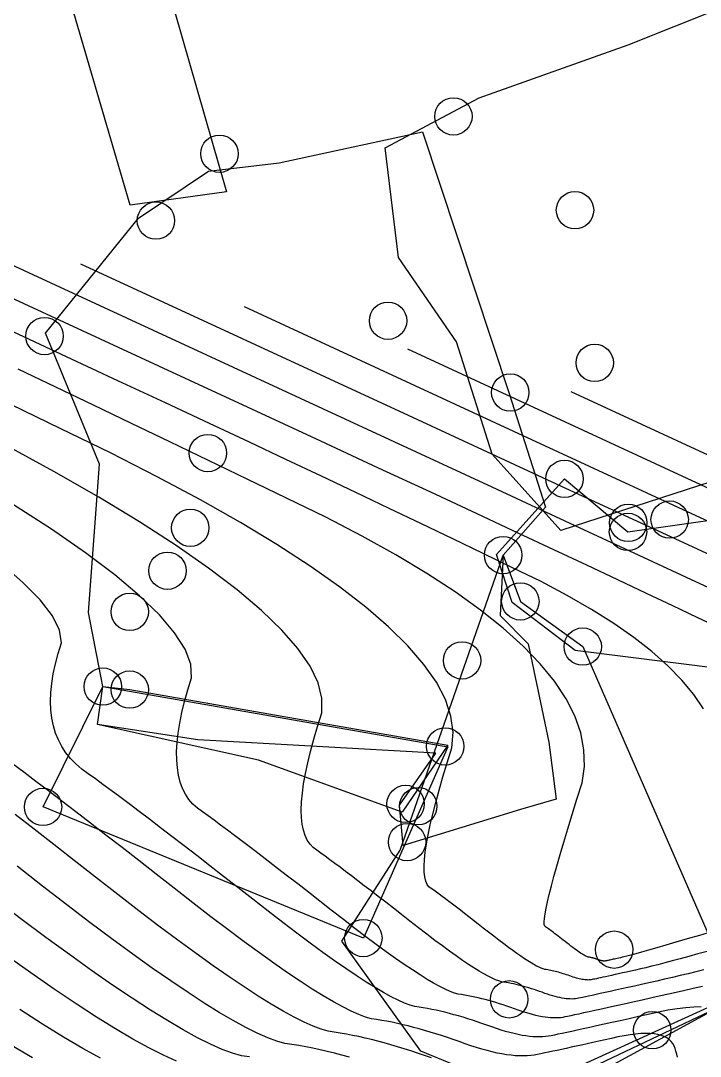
# Model space of a CAD drawing. Extents: x 83 to 1412852, y -76 to 4931706.
# Drawn here: x 1412670.85 to 1412689.03, y 4931555.2 to 4931582.91 of the extents above; entities that cross this region are included whole.
import ezdxf

# ---------------------------------------------------------------- set-up
doc = ezdxf.new("R2010")
doc.units = 0
doc.header["$MEASUREMENT"] = 0
doc.header["$PDMODE"] = 33
doc.header["$PDSIZE"] = 1
doc.layers.get('0').update_dxf_attribs({"color": 1, "linetype": 'CONTINUOUS'})
for name, color, linetype in [('Buildings-21-08-2020', 1, 'CONTINUOUS'), ('BUILDINGS21082020 entities', 1, 'CONTINUOUS'), ('Ground topo-Rev01', 1, 'CONTINUOUS'), ('New scratch layer', 1, 'CONTINUOUS')]:
    doc.layers.add(name, color=color, linetype=linetype)

msp = doc.modelspace()

# ---------------------------------------------------------------- linework, layer by layer
for points in [[(1412625.83, 4931580.38), (1412628.75, 4931581.8), (1412632.64, 4931582.21), (1412634.8, 4931580.2), (1412637.58, 4931576.34), (1412641.3, 4931568.83), (1412646.46, 4931561.43), (1412653.58, 4931556.32), (1412661.21, 4931552.91), (1412664.41, 4931553.01), (1412671.43, 4931552.25), (1412680.76, 4931551.75), (1412690.96, 4931557.29), (1412699.75, 4931563.42), (1412708.32, 4931567.05)], [(1412689.538, 4931566.659), (1412688.951, 4931566.94), (1412688.303, 4931567.249), (1412687.596, 4931567.584), (1412686.828, 4931567.947), (1412686.001, 4931568.337), (1412685.113, 4931568.753), (1412684.166, 4931569.197), (1412683.069, 4931569.709), (1412681.823, 4931570.29), (1412680.428, 4931570.939), (1412678.883, 4931571.656), (1412676.922, 4931572.565), (1412674.544, 4931573.667), (1412670.946, 4931575.332), (1412663.719, 4931578.675)], [(1412690.234, 4931567.287), (1412688.916, 4931567.898), (1412687.4, 4931568.601), (1412685.687, 4931569.394), (1412683.463, 4931570.424), (1412680.728, 4931571.69), (1412676.543, 4931573.626), (1412668.091, 4931577.536)], [(1412690.634, 4931567.988), (1412688.362, 4931569.04), (1412685.55, 4931570.342), (1412681.224, 4931572.344), (1412672.464, 4931576.396)], [(1412690.799, 4931568.794), (1412688.328, 4931569.939), (1412684.528, 4931571.698), (1412676.837, 4931575.256)], [(1412689.121, 4931564.496), (1412688.859, 4931564.881), (1412688.542, 4931565.265), (1412688.169, 4931565.646), (1412687.741, 4931566.026), (1412687.258, 4931566.405), (1412686.72, 4931566.781), (1412686.126, 4931567.156), (1412685.477, 4931567.529), (1412684.773, 4931567.9), (1412684.013, 4931568.269), (1412683.227, 4931568.65), (1412682.414, 4931569.042), (1412681.574, 4931569.445), (1412680.708, 4931569.859), (1412679.815, 4931570.284), (1412678.896, 4931570.721), (1412677.95, 4931571.168), (1412676.977, 4931571.627), (1412675.904, 4931572.132), (1412674.73, 4931572.682), (1412673.455, 4931573.277), (1412672.08, 4931573.918), (1412670.381, 4931574.707)], [(1412691.105, 4931569.537), (1412687.833, 4931571.053), (1412681.209, 4931574.116)], [(1412689.364, 4931558.537), (1412689.01, 4931558.433), (1412688.683, 4931558.337), (1412688.383, 4931558.249), (1412688.112, 4931558.17), (1412687.869, 4931558.1), (1412687.653, 4931558.038), (1412687.465, 4931557.985), (1412687.306, 4931557.94), (1412687.174, 4931557.903), (1412687.069, 4931557.875), (1412686.993, 4931557.856), (1412686.944, 4931557.845), (1412686.898, 4931557.835), (1412686.855, 4931557.825), (1412686.814, 4931557.816), (1412686.775, 4931557.807), (1412686.739, 4931557.799), (1412686.705, 4931557.792), (1412686.673, 4931557.785), (1412686.644, 4931557.779), (1412686.618, 4931557.773), (1412686.594, 4931557.767), (1412686.572, 4931557.763), (1412686.553, 4931557.759), (1412686.536, 4931557.755), (1412686.522, 4931557.752), (1412686.51, 4931557.75), (1412686.501, 4931557.748), (1412686.491, 4931557.746), (1412686.481, 4931557.746), (1412686.47, 4931557.745), (1412686.458, 4931557.745), (1412686.447, 4931557.746), (1412686.434, 4931557.747), (1412686.422, 4931557.749), (1412686.408, 4931557.751), (1412686.395, 4931557.754), (1412686.381, 4931557.757), (1412686.366, 4931557.761), (1412686.351, 4931557.765), (1412686.335, 4931557.769), (1412686.319, 4931557.775), (1412686.303, 4931557.78), (1412686.286, 4931557.787), (1412686.269, 4931557.793), (1412686.252, 4931557.798), (1412686.236, 4931557.804), (1412686.219, 4931557.809), (1412686.203, 4931557.814), (1412686.187, 4931557.819), (1412686.171, 4931557.823), (1412686.155, 4931557.827), (1412686.14, 4931557.831), (1412686.124, 4931557.835), (1412686.109, 4931557.838), (1412686.094, 4931557.842), (1412686.079, 4931557.845), (1412686.064, 4931557.847), (1412686.049, 4931557.85), (1412686.035, 4931557.852), (1412686.018, 4931557.857), (1412685.998, 4931557.864), (1412685.976, 4931557.873), (1412685.952, 4931557.886), (1412685.925, 4931557.9), (1412685.896, 4931557.917), (1412685.864, 4931557.937), (1412685.83, 4931557.959), (1412685.794, 4931557.984), (1412685.755, 4931558.011), (1412685.713, 4931558.041), (1412685.669, 4931558.073), (1412685.623, 4931558.107), (1412685.574, 4931558.145), (1412685.523, 4931558.184), (1412685.469, 4931558.226), (1412685.417, 4931558.267), (1412685.367, 4931558.306), (1412685.319, 4931558.343), (1412685.273, 4931558.379), (1412685.229, 4931558.413), (1412685.187, 4931558.445), (1412685.147, 4931558.476), (1412685.109, 4931558.505), (1412685.072, 4931558.533), (1412685.038, 4931558.559), (1412685.005, 4931558.583), (1412684.975, 4931558.606), (1412684.946, 4931558.627), (1412684.92, 4931558.646), (1412684.895, 4931558.664), (1412684.872, 4931558.68), (1412684.859, 4931558.723), (1412684.857, 4931558.792), (1412684.864, 4931558.887), (1412684.881, 4931559.008), (1412684.908, 4931559.156), (1412684.946, 4931559.33), (1412684.993, 4931559.53), (1412685.05, 4931559.756), (1412685.118, 4931560.009), (1412685.195, 4931560.288), (1412685.282, 4931560.593), (1412685.38, 4931560.925), (1412685.487, 4931561.282), (1412685.605, 4931561.666), (1412685.732, 4931562.077), (1412685.87, 4931562.513), (1412685.933, 4931562.954), (1412685.922, 4931563.4), (1412685.836, 4931563.851), (1412685.676, 4931564.306), (1412685.442, 4931564.766), (1412685.133, 4931565.231), (1412684.751, 4931565.7), (1412684.293, 4931566.174), (1412683.762, 4931566.653), (1412683.156, 4931567.136), (1412682.476, 4931567.624), (1412681.721, 4931568.117), (1412680.893, 4931568.614), (1412679.989, 4931569.116), (1412679.012, 4931569.623), (1412677.96, 4931570.134), (1412676.915, 4931570.641), (1412675.877, 4931571.143), (1412674.845, 4931571.641), (1412673.821, 4931572.133), (1412672.803, 4931572.622), (1412671.791, 4931573.105), (1412670.787, 4931573.584)], [(1412702.973, 4931564.713), (1412702.661, 4931564.891), (1412702.283, 4931565.097), (1412701.84, 4931565.33), (1412701.332, 4931565.59), (1412700.758, 4931565.878), (1412700.05, 4931566.225), (1412699.208, 4931566.631), (1412698.232, 4931567.097), (1412697.122, 4931567.621), (1412695.673, 4931568.3), (1412693.883, 4931569.134), (1412691.137, 4931570.407), (1412685.582, 4931572.977)], [(1412689.218, 4931558.005), (1412688.964, 4931557.934), (1412688.724, 4931557.867), (1412688.498, 4931557.805), (1412688.286, 4931557.748), (1412688.087, 4931557.696), (1412687.902, 4931557.648), (1412687.731, 4931557.605), (1412687.574, 4931557.566), (1412687.431, 4931557.533), (1412687.302, 4931557.504), (1412687.179, 4931557.476), (1412687.063, 4931557.45), (1412686.953, 4931557.426), (1412686.85, 4931557.403), (1412686.753, 4931557.382), (1412686.663, 4931557.362), (1412686.579, 4931557.343), (1412686.502, 4931557.326), (1412686.431, 4931557.311), (1412686.367, 4931557.297), (1412686.309, 4931557.284), (1412686.258, 4931557.273), (1412686.214, 4931557.264), (1412686.176, 4931557.256), (1412686.144, 4931557.249), (1412686.119, 4931557.244), (1412686.093, 4931557.24), (1412686.065, 4931557.238), (1412686.036, 4931557.237), (1412686.006, 4931557.238), (1412685.974, 4931557.239), (1412685.942, 4931557.242), (1412685.908, 4931557.247), (1412685.873, 4931557.253), (1412685.836, 4931557.26), (1412685.798, 4931557.268), (1412685.759, 4931557.278), (1412685.719, 4931557.289), (1412685.677, 4931557.302), (1412685.635, 4931557.316), (1412685.59, 4931557.331), (1412685.545, 4931557.347), (1412685.5, 4931557.363), (1412685.456, 4931557.379), (1412685.411, 4931557.393), (1412685.368, 4931557.407), (1412685.324, 4931557.42), (1412685.282, 4931557.433), (1412685.239, 4931557.445), (1412685.197, 4931557.456), (1412685.155, 4931557.467), (1412685.114, 4931557.476), (1412685.073, 4931557.486), (1412685.033, 4931557.494), (1412684.993, 4931557.502), (1412684.953, 4931557.509), (1412684.914, 4931557.516), (1412684.876, 4931557.522), (1412684.83, 4931557.534), (1412684.779, 4931557.553), (1412684.72, 4931557.579), (1412684.655, 4931557.612), (1412684.584, 4931557.651), (1412684.506, 4931557.697), (1412684.421, 4931557.749), (1412684.33, 4931557.808), (1412684.233, 4931557.874), (1412684.129, 4931557.946), (1412684.018, 4931558.025), (1412683.901, 4931558.111), (1412683.777, 4931558.203), (1412683.647, 4931558.302), (1412683.51, 4931558.408), (1412683.367, 4931558.52), (1412683.229, 4931558.628), (1412683.096, 4931558.732), (1412682.968, 4931558.831), (1412682.845, 4931558.926), (1412682.728, 4931559.017), (1412682.615, 4931559.103), (1412682.508, 4931559.185), (1412682.406, 4931559.263), (1412682.309, 4931559.337), (1412682.217, 4931559.406), (1412682.131, 4931559.471), (1412682.05, 4931559.532), (1412681.973, 4931559.588), (1412681.902, 4931559.64), (1412681.836, 4931559.688), (1412681.776, 4931559.731), (1412681.726, 4931559.797), (1412681.689, 4931559.885), (1412681.663, 4931559.995), (1412681.649, 4931560.127), (1412681.647, 4931560.282), (1412681.656, 4931560.459), (1412681.677, 4931560.658), (1412681.709, 4931560.879), (1412681.753, 4931561.123), (1412681.809, 4931561.389), (1412681.876, 4931561.677), (1412681.956, 4931561.987), (1412682.046, 4931562.32), (1412682.149, 4931562.674), (1412682.263, 4931563.051), (1412682.388, 4931563.45), (1412682.422, 4931563.866), (1412682.364, 4931564.297), (1412682.214, 4931564.743), (1412681.973, 4931565.206), (1412681.639, 4931565.685), (1412681.214, 4931566.18), (1412680.696, 4931566.69), (1412680.087, 4931567.216), (1412679.386, 4931567.759), (1412678.594, 4931568.317), (1412677.709, 4931568.891), (1412676.732, 4931569.481), (1412675.664, 4931570.087), (1412674.504, 4931570.708), (1412673.251, 4931571.346), (1412671.907, 4931572), (1412670.604, 4931572.633)], [(1412689.127, 4931557.511), (1412688.918, 4931557.458), (1412688.709, 4931557.407), (1412688.499, 4931557.356), (1412688.289, 4931557.306), (1412688.08, 4931557.257), (1412687.87, 4931557.209), (1412687.659, 4931557.162), (1412687.46, 4931557.118), (1412687.271, 4931557.076), (1412687.093, 4931557.036), (1412686.925, 4931556.999), (1412686.768, 4931556.964), (1412686.621, 4931556.931), (1412686.485, 4931556.901), (1412686.359, 4931556.874), (1412686.245, 4931556.849), (1412686.14, 4931556.826), (1412686.047, 4931556.805), (1412685.964, 4931556.788), (1412685.891, 4931556.772), (1412685.829, 4931556.759), (1412685.778, 4931556.749), (1412685.737, 4931556.74), (1412685.694, 4931556.734), (1412685.649, 4931556.731), (1412685.602, 4931556.729), (1412685.553, 4931556.73), (1412685.502, 4931556.733), (1412685.449, 4931556.738), (1412685.394, 4931556.745), (1412685.337, 4931556.754), (1412685.277, 4931556.766), (1412685.216, 4931556.78), (1412685.152, 4931556.796), (1412685.087, 4931556.814), (1412685.019, 4931556.834), (1412684.95, 4931556.857), (1412684.878, 4931556.881), (1412684.804, 4931556.908), (1412684.731, 4931556.934), (1412684.659, 4931556.959), (1412684.587, 4931556.983), (1412684.516, 4931557.005), (1412684.446, 4931557.027), (1412684.376, 4931557.047), (1412684.307, 4931557.066), (1412684.239, 4931557.085), (1412684.171, 4931557.102), (1412684.104, 4931557.118), (1412684.038, 4931557.133), (1412683.972, 4931557.147), (1412683.907, 4931557.16), (1412683.843, 4931557.171), (1412683.78, 4931557.182), (1412683.717, 4931557.191), (1412683.643, 4931557.212), (1412683.559, 4931557.243), (1412683.464, 4931557.285), (1412683.359, 4931557.338), (1412683.243, 4931557.401), (1412683.116, 4931557.476), (1412682.979, 4931557.561), (1412682.831, 4931557.657), (1412682.672, 4931557.764), (1412682.503, 4931557.881), (1412682.323, 4931558.01), (1412682.133, 4931558.149), (1412681.932, 4931558.299), (1412681.72, 4931558.46), (1412681.498, 4931558.631), (1412681.265, 4931558.814), (1412681.04, 4931558.989), (1412680.824, 4931559.158), (1412680.617, 4931559.319), (1412680.417, 4931559.474), (1412680.226, 4931559.621), (1412680.044, 4931559.762), (1412679.869, 4931559.895), (1412679.704, 4931560.022), (1412679.546, 4931560.141), (1412679.397, 4931560.254), (1412679.256, 4931560.359), (1412679.124, 4931560.458), (1412679, 4931560.549), (1412678.885, 4931560.634), (1412678.778, 4931560.712), (1412678.679, 4931560.782), (1412678.594, 4931560.871), (1412678.521, 4931560.978), (1412678.463, 4931561.103), (1412678.417, 4931561.247), (1412678.385, 4931561.408), (1412678.366, 4931561.588), (1412678.36, 4931561.786), (1412678.368, 4931562.002), (1412678.389, 4931562.237), (1412678.423, 4931562.489), (1412678.47, 4931562.76), (1412678.531, 4931563.049), (1412678.605, 4931563.357), (1412678.693, 4931563.682), (1412678.793, 4931564.026), (1412678.907, 4931564.388), (1412678.912, 4931564.777), (1412678.807, 4931565.193), (1412678.593, 4931565.636), (1412678.269, 4931566.106), (1412677.836, 4931566.604), (1412677.294, 4931567.128), (1412676.642, 4931567.68), (1412675.881, 4931568.259), (1412675.011, 4931568.865), (1412674.031, 4931569.498), (1412672.942, 4931570.158), (1412671.743, 4931570.845), (1412670.435, 4931571.559)], [(1412689.096, 4931557.064), (1412688.847, 4931557.008), (1412688.585, 4931556.948), (1412688.308, 4931556.886), (1412688.017, 4931556.821), (1412687.741, 4931556.759), (1412687.479, 4931556.701), (1412687.232, 4931556.646), (1412687, 4931556.594), (1412686.782, 4931556.546), (1412686.579, 4931556.501), (1412686.391, 4931556.459), (1412686.217, 4931556.421), (1412686.058, 4931556.386), (1412685.914, 4931556.355), (1412685.784, 4931556.327), (1412685.669, 4931556.302), (1412685.568, 4931556.281), (1412685.483, 4931556.263), (1412685.411, 4931556.248), (1412685.355, 4931556.237), (1412685.296, 4931556.229), (1412685.233, 4931556.223), (1412685.168, 4931556.221), (1412685.101, 4931556.222), (1412685.03, 4931556.226), (1412684.956, 4931556.233), (1412684.88, 4931556.243), (1412684.801, 4931556.256), (1412684.719, 4931556.272), (1412684.634, 4931556.291), (1412684.546, 4931556.313), (1412684.455, 4931556.338), (1412684.362, 4931556.366), (1412684.265, 4931556.398), (1412684.166, 4931556.432), (1412684.064, 4931556.469), (1412683.963, 4931556.505), (1412683.862, 4931556.539), (1412683.763, 4931556.572), (1412683.665, 4931556.603), (1412683.567, 4931556.633), (1412683.471, 4931556.661), (1412683.375, 4931556.688), (1412683.281, 4931556.713), (1412683.187, 4931556.737), (1412683.094, 4931556.759), (1412683.003, 4931556.78), (1412682.912, 4931556.799), (1412682.822, 4931556.817), (1412682.733, 4931556.833), (1412682.645, 4931556.848), (1412682.558, 4931556.861), (1412682.456, 4931556.889), (1412682.339, 4931556.933), (1412682.208, 4931556.991), (1412682.062, 4931557.064), (1412681.901, 4931557.152), (1412681.726, 4931557.255), (1412681.536, 4931557.373), (1412681.331, 4931557.506), (1412681.111, 4931557.653), (1412680.877, 4931557.816), (1412680.628, 4931557.994), (1412680.365, 4931558.187), (1412680.086, 4931558.395), (1412679.793, 4931558.617), (1412679.485, 4931558.855), (1412679.163, 4931559.107), (1412678.852, 4931559.35), (1412678.553, 4931559.584), (1412678.265, 4931559.807), (1412677.989, 4931560.021), (1412677.725, 4931560.225), (1412677.472, 4931560.42), (1412677.231, 4931560.605), (1412677.001, 4931560.78), (1412676.783, 4931560.945), (1412676.577, 4931561.101), (1412676.382, 4931561.247), (1412676.199, 4931561.384), (1412676.027, 4931561.511), (1412675.867, 4931561.628), (1412675.719, 4931561.735), (1412675.582, 4931561.833), (1412675.461, 4931561.945), (1412675.354, 4931562.071), (1412675.262, 4931562.211), (1412675.185, 4931562.366), (1412675.123, 4931562.534), (1412675.076, 4931562.717), (1412675.044, 4931562.914), (1412675.027, 4931563.125), (1412675.024, 4931563.351), (1412675.037, 4931563.59), (1412675.064, 4931563.844), (1412675.107, 4931564.112), (1412675.164, 4931564.394), (1412675.237, 4931564.69), (1412675.324, 4931565.001), (1412675.426, 4931565.325), (1412675.401, 4931565.688), (1412675.25, 4931566.089), (1412674.971, 4931566.529), (1412674.566, 4931567.007), (1412674.034, 4931567.523), (1412673.374, 4931568.077), (1412672.588, 4931568.67), (1412671.675, 4931569.301), (1412670.635, 4931569.971)], [(1412689.059, 4931556.521), (1412688.859, 4931556.513), (1412688.644, 4931556.495), (1412688.415, 4931556.466), (1412688.17, 4931556.427), (1412687.912, 4931556.376), (1412687.638, 4931556.315), (1412687.377, 4931556.257), (1412687.129, 4931556.201), (1412686.893, 4931556.149), (1412686.67, 4931556.099), (1412686.459, 4931556.053), (1412686.261, 4931556.009), (1412686.076, 4931555.968), (1412685.903, 4931555.93), (1412685.742, 4931555.895), (1412685.595, 4931555.863), (1412685.46, 4931555.834), (1412685.337, 4931555.808), (1412685.227, 4931555.785), (1412685.13, 4931555.765), (1412685.045, 4931555.747), (1412684.973, 4931555.733), (1412684.897, 4931555.723), (1412684.818, 4931555.716), (1412684.735, 4931555.713), (1412684.648, 4931555.714), (1412684.558, 4931555.719), (1412684.464, 4931555.728), (1412684.366, 4931555.741), (1412684.265, 4931555.757), (1412684.16, 4931555.778), (1412684.051, 4931555.802), (1412683.939, 4931555.831), (1412683.823, 4931555.863), (1412683.704, 4931555.899), (1412683.58, 4931555.939), (1412683.454, 4931555.982), (1412683.323, 4931556.03), (1412683.194, 4931556.076), (1412683.066, 4931556.12), (1412682.939, 4931556.162), (1412682.813, 4931556.202), (1412682.689, 4931556.24), (1412682.566, 4931556.276), (1412682.444, 4931556.31), (1412682.323, 4931556.342), (1412682.203, 4931556.373), (1412682.085, 4931556.401), (1412681.967, 4931556.427), (1412681.851, 4931556.452), (1412681.736, 4931556.475), (1412681.622, 4931556.495), (1412681.51, 4931556.514), (1412681.399, 4931556.531), (1412681.268, 4931556.567), (1412681.119, 4931556.622), (1412680.952, 4931556.696), (1412680.765, 4931556.79), (1412680.56, 4931556.902), (1412680.336, 4931557.034), (1412680.093, 4931557.184), (1412679.831, 4931557.354), (1412679.551, 4931557.543), (1412679.251, 4931557.751), (1412678.933, 4931557.978), (1412678.596, 4931558.225), (1412678.241, 4931558.49), (1412677.866, 4931558.775), (1412677.473, 4931559.078), (1412677.061, 4931559.401), (1412676.664, 4931559.712), (1412676.281, 4931560.01), (1412675.914, 4931560.295), (1412675.561, 4931560.569), (1412675.223, 4931560.83), (1412674.9, 4931561.078), (1412674.592, 4931561.314), (1412674.299, 4931561.538), (1412674.02, 4931561.75), (1412673.756, 4931561.949), (1412673.508, 4931562.136), (1412673.274, 4931562.31), (1412673.054, 4931562.472), (1412672.85, 4931562.622), (1412672.661, 4931562.759), (1412672.486, 4931562.884), (1412672.328, 4931563.019), (1412672.186, 4931563.164), (1412672.061, 4931563.319), (1412671.953, 4931563.485), (1412671.861, 4931563.661), (1412671.786, 4931563.846), (1412671.727, 4931564.042), (1412671.685, 4931564.248), (1412671.66, 4931564.465), (1412671.651, 4931564.691), (1412671.658, 4931564.928), (1412671.683, 4931565.174), (1412671.723, 4931565.431), (1412671.781, 4931565.698), (1412671.855, 4931565.975), (1412671.945, 4931566.262), (1412671.895, 4931566.598), (1412671.703, 4931566.98), (1412671.371, 4931567.411), (1412670.898, 4931567.889), (1412670.285, 4931568.416)], [(1412688.423, 4931555.176), (1412688.403, 4931555.254), (1412688.382, 4931555.33), (1412688.359, 4931555.403), (1412688.334, 4931555.475), (1412688.3, 4931555.539), (1412688.257, 4931555.596), (1412688.204, 4931555.647), (1412688.142, 4931555.69), (1412688.07, 4931555.727), (1412687.989, 4931555.757), (1412687.899, 4931555.779), (1412687.798, 4931555.795), (1412687.689, 4931555.804), (1412687.57, 4931555.806), (1412687.441, 4931555.802), (1412687.303, 4931555.79), (1412687.156, 4931555.771), (1412686.999, 4931555.746), (1412686.832, 4931555.713), (1412686.657, 4931555.674), (1412686.486, 4931555.636), (1412686.321, 4931555.599), (1412686.162, 4931555.564), (1412686.008, 4931555.53), (1412685.86, 4931555.497), (1412685.717, 4931555.466), (1412685.58, 4931555.436), (1412685.448, 4931555.408), (1412685.321, 4931555.381), (1412685.201, 4931555.355), (1412685.085, 4931555.331), (1412684.975, 4931555.308), (1412684.871, 4931555.286), (1412684.772, 4931555.266), (1412684.679, 4931555.247), (1412684.591, 4931555.229), (1412684.499, 4931555.217), (1412684.402, 4931555.208), (1412684.301, 4931555.205), (1412684.195, 4931555.206), (1412684.085, 4931555.212), (1412683.971, 4931555.223), (1412683.852, 4931555.239), (1412683.729, 4931555.259), (1412683.601, 4931555.284), (1412683.469, 4931555.314), (1412683.332, 4931555.348), (1412683.191, 4931555.387), (1412683.046, 4931555.431), (1412682.896, 4931555.48), (1412682.741, 4931555.533), (1412682.583, 4931555.591), (1412682.425, 4931555.647), (1412682.269, 4931555.7), (1412682.115, 4931555.751), (1412681.962, 4931555.8), (1412681.81, 4931555.846), (1412681.66, 4931555.89), (1412681.512, 4931555.932), (1412681.365, 4931555.971), (1412681.219, 4931556.008), (1412681.075, 4931556.042), (1412680.932, 4931556.075), (1412680.79, 4931556.105), (1412680.651, 4931556.132), (1412680.512, 4931556.157), (1412680.375, 4931556.18), (1412680.24, 4931556.201), (1412680.081, 4931556.245), (1412679.9, 4931556.312), (1412679.696, 4931556.402), (1412679.469, 4931556.516), (1412679.219, 4931556.653), (1412678.946, 4931556.813), (1412678.65, 4931556.996), (1412678.331, 4931557.203), (1412677.99, 4931557.433), (1412677.626, 4931557.686), (1412677.238, 4931557.963), (1412676.828, 4931558.263), (1412676.395, 4931558.586), (1412675.939, 4931558.932), (1412675.461, 4931559.302), (1412674.959, 4931559.695), (1412674.475, 4931560.073), (1412674.01, 4931560.436), (1412673.563, 4931560.783), (1412673.133, 4931561.116), (1412672.722, 4931561.434), (1412672.329, 4931561.736), (1412671.953, 4931562.024), (1412671.596, 4931562.296), (1412671.257, 4931562.554), (1412670.936, 4931562.796), (1412670.633, 4931563.024)], [(1412681.842, 4931555.152), (1412681.657, 4931555.218), (1412681.473, 4931555.28), (1412681.291, 4931555.341), (1412681.111, 4931555.398), (1412680.932, 4931555.453), (1412680.755, 4931555.504), (1412680.58, 4931555.553), (1412680.406, 4931555.6), (1412680.235, 4931555.643), (1412680.065, 4931555.684), (1412679.896, 4931555.722), (1412679.73, 4931555.757), (1412679.565, 4931555.79), (1412679.402, 4931555.819), (1412679.24, 4931555.846), (1412679.081, 4931555.871), (1412678.894, 4931555.922), (1412678.68, 4931556.001), (1412678.44, 4931556.108), (1412678.172, 4931556.242), (1412677.877, 4931556.403), (1412677.556, 4931556.592), (1412677.207, 4931556.808), (1412676.832, 4931557.052), (1412676.429, 4931557.323), (1412676, 4931557.621), (1412675.544, 4931557.947), (1412675.06, 4931558.301), (1412674.55, 4931558.682), (1412674.013, 4931559.09), (1412673.448, 4931559.526), (1412672.857, 4931559.989), (1412672.287, 4931560.434), (1412671.739, 4931560.862), (1412671.211, 4931561.272), (1412670.705, 4931561.664)], [(1412679.648, 4931555.175), (1412679.448, 4931555.228), (1412679.251, 4931555.279), (1412679.055, 4931555.326), (1412678.861, 4931555.369), (1412678.669, 4931555.41), (1412678.479, 4931555.447), (1412678.291, 4931555.482), (1412678.105, 4931555.513), (1412677.922, 4931555.54), (1412677.707, 4931555.6), (1412677.46, 4931555.691), (1412677.183, 4931555.814), (1412676.875, 4931555.968), (1412676.536, 4931556.154), (1412676.166, 4931556.371), (1412675.764, 4931556.62), (1412675.332, 4931556.901), (1412674.869, 4931557.213), (1412674.374, 4931557.556), (1412673.849, 4931557.932), (1412673.292, 4931558.339), (1412672.704, 4931558.777), (1412672.086, 4931559.247), (1412671.436, 4931559.749), (1412670.755, 4931560.282)], [(1412676.971, 4931555.179), (1412676.763, 4931555.21), (1412676.519, 4931555.278), (1412676.241, 4931555.381), (1412675.927, 4931555.519), (1412675.579, 4931555.694), (1412675.195, 4931555.904), (1412674.776, 4931556.15), (1412674.322, 4931556.432), (1412673.832, 4931556.749), (1412673.308, 4931557.103), (1412672.748, 4931557.492), (1412672.154, 4931557.916), (1412671.524, 4931558.377), (1412670.859, 4931558.873), (1412670.159, 4931559.405)], [(1412675.021, 4931555.07), (1412674.671, 4931555.225), (1412674.282, 4931555.42), (1412673.853, 4931555.655), (1412673.386, 4931555.929), (1412672.879, 4931556.244), (1412672.333, 4931556.598), (1412671.747, 4931556.992), (1412671.123, 4931557.427), (1412670.459, 4931557.901)], [(1412672.985, 4931555.146), (1412672.512, 4931555.405), (1412671.996, 4931555.708), (1412671.436, 4931556.056), (1412670.833, 4931556.447)], [(1412671.171, 4931555.156), (1412670.606, 4931555.487)]]:
    msp.add_lwpolyline(points)
at = {"layer": 'Buildings-21-08-2020', "color": 7}
for p in [(1412685.682, 4931577.839, 59.85), (1412686.211, 4931573.754, 59.83), (1412675.86, 4931571.34, 60.01), (1412687.107, 4931569.472, 59.84), (1412688.215, 4931569.559, 60.14), (1412675.39, 4931569.34, 60.19), (1412674.78, 4931568.19, 60.2), (1412684.22, 4931567.37, 60.11), (1412673.77, 4931567.09, 61.3), (1412682.66, 4931565.79, 60.36), (1412673.05, 4931565.09, 61.36), (1412673.77, 4931565.01, 61.31), (1412682.21, 4931563.49, 60.91), (1412681.15, 4931561.95, 61.32), (1412671.45, 4931561.87, 62.2), (1412681.49, 4931561.89, 61.38), (1412681.19, 4931560.93, 61.66), (1412680.02, 4931558.36, 62.14), (1412686.73, 4931558.05, 63.28), (1412683.92, 4931556.72, 65.23), (1412687.749, 4931555.895, 65.19)]:
    msp.add_point(p, dxfattribs=at)
at = {"layer": 'BUILDINGS21082020 entities', "color": 7}
for p in [(1412685.682, 4931577.839, 59.85), (1412686.211, 4931573.754, 59.83), (1412675.86, 4931571.34, 60.01), (1412687.107, 4931569.472, 59.84), (1412688.215, 4931569.559, 60.14), (1412675.39, 4931569.34, 60.19), (1412674.78, 4931568.19, 60.2), (1412684.22, 4931567.37, 60.11), (1412673.77, 4931567.09, 61.3), (1412682.66, 4931565.79, 60.36), (1412673.05, 4931565.09, 61.36), (1412673.77, 4931565.01, 61.31), (1412682.21, 4931563.49, 60.91), (1412681.15, 4931561.95, 61.32), (1412671.45, 4931561.87, 62.2), (1412681.49, 4931561.89, 61.38), (1412681.19, 4931560.93, 61.66), (1412680.02, 4931558.36, 62.14), (1412686.73, 4931558.05, 63.28), (1412683.92, 4931556.72, 65.23), (1412687.749, 4931555.895, 65.19)]:
    msp.add_point(p, dxfattribs=at)
at = {"layer": 'Ground topo-Rev01', "color": 7}
for p in [(1412682.43, 4931580.35, 57.69), (1412676.17, 4931579.35, 57.95), (1412674.47, 4931577.56, 58.01), (1412680.68, 4931574.88, 58.29), (1412671.49, 4931574.47, 58.63), (1412683.95, 4931572.96, 58.49), (1412675.86, 4931571.34, 60.01), (1412685.4, 4931570.65, 59.24), (1412675.39, 4931569.34, 60.19), (1412687.1, 4931569.23, 59.88), (1412683.76, 4931568.61, 59.54), (1412674.78, 4931568.19, 60.2), (1412684.22, 4931567.37, 60.11), (1412673.77, 4931567.09, 61.3), (1412685.89, 4931566.16, 60.38), (1412682.66, 4931565.79, 60.36), (1412673.05, 4931565.09, 61.36), (1412673.77, 4931565.01, 61.31), (1412682.21, 4931563.49, 60.91), (1412681.15, 4931561.95, 61.32), (1412671.45, 4931561.87, 62.2), (1412681.49, 4931561.89, 61.38), (1412681.19, 4931560.93, 61.66), (1412680.02, 4931558.36, 62.14), (1412686.73, 4931558.05, 63.28)]:
    msp.add_point(p, dxfattribs=at)
at = {"layer": 'New scratch layer', "color": 7, "linetype": 'Continuous', "flags": 128}
for points in [[(1412671.236, 4931586.662), (1412673.99, 4931586.592), (1412676.356, 4931578.328), (1412673.782, 4931577.972), (1412671.236, 4931586.662)], [(1412692.12, 4931584.274), (1412706.993, 4931579.732), (1412707.66, 4931577.175), (1412712.463, 4931577.811), (1412712.816, 4931576.928), (1412713.346, 4931575.304), (1412713.346, 4931573.926), (1412709.638, 4931573.114), (1412701.479, 4931571.807), (1412694.345, 4931570.889), (1412690.636, 4931570.995), (1412685.303, 4931569.264), (1412683.467, 4931571.313), (1412682.513, 4931574.315), (1412680.959, 4931576.575), (1412680.606, 4931579.506), (1412683.114, 4931580.849), (1412687.105, 4931582.261), (1412692.12, 4931584.274)], [(1412692.12, 4931584.274), (1412706.993, 4931579.732), (1412707.66, 4931577.175), (1412712.463, 4931577.811), (1412712.816, 4931576.928), (1412713.346, 4931575.304), (1412713.346, 4931573.926), (1412709.638, 4931573.114), (1412701.479, 4931571.807), (1412694.345, 4931570.889), (1412690.636, 4931570.995), (1412685.303, 4931569.264), (1412683.467, 4931571.313), (1412682.513, 4931574.315), (1412680.959, 4931576.575), (1412680.606, 4931579.506), (1412683.114, 4931580.849), (1412687.105, 4931582.261), (1412692.12, 4931584.274)], [(1412681.605, 4931579.936), (1412683.924, 4931572.934), (1412684.893, 4931569.895), (1412683.76, 4931568.61), (1412683.684, 4931566.994), (1412684.432, 4931566.232), (1412684.982, 4931563.599), (1412685.174, 4931562.078), (1412684.228, 4931561.797), (1412681.086, 4931560.841), (1412680.991, 4931561.914), (1412681.961, 4931563.31), (1412675.593, 4931563.669), (1412672.908, 4931564.078), (1412673.05, 4931565.09), (1412672.669, 4931567.077), (1412672.961, 4931571.047), (1412671.52, 4931574.546), (1412674.008, 4931577.628), (1412675.874, 4931578.881), (1412677.766, 4931579.111), (1412681.605, 4931579.936)], [(1412685.4, 4931570.65), (1412687.1, 4931569.23), (1412692.31, 4931569.97), (1412706.295, 4931572.432), (1412716.511, 4931575.315), (1412717.815, 4931570.368), (1412718.237, 4931568.028), (1412710.18, 4931570.606), (1412705.07, 4931568.53), (1412697.954, 4931567.043), (1412695.334, 4931566.456), (1412693.648, 4931566.583), (1412690.933, 4931565.395), (1412685.685, 4931566.055), (1412683.998, 4931567.338), (1412683.582, 4931568.629), (1412685.4, 4931570.65)], [(1412661.451, 4931553.371), (1412671.43, 4931552.25), (1412680.831, 4931552.515), (1412684.89, 4931554.52), (1412690.96, 4931557.29), (1412699.75, 4931563.42), (1412708.342, 4931567.097), (1412711.064, 4931570.114), (1412720.16, 4931568.96), (1412714.68, 4931563.43), (1412711.663, 4931562.935), (1412700.614, 4931556.309), (1412691.34, 4931552.07), (1412682.865, 4931548.659), (1412672.34, 4931547.94), (1412661.689, 4931549.31), (1412661.451, 4931553.371)], [(1412681.002, 4931560.709), (1412683.76, 4931568.61), (1412684.22, 4931567.37), (1412685.89, 4931566.16), (1412690, 4931556.737), (1412685.271, 4931554.483), (1412684.568, 4931554.343), (1412683.226, 4931554.649), (1412681.554, 4931555.329), (1412679.446, 4931558.28), (1412681.002, 4931560.709)], [(1412673.05, 4931565.09), (1412682.282, 4931563.477), (1412680.02, 4931558.36), (1412671.45, 4931561.87), (1412673.05, 4931565.09)], [(1412681.054, 4931561.731), (1412677.213, 4931563.124), (1412672.908, 4931564.078), (1412673.05, 4931565.09), (1412673.77, 4931565.01), (1412682.282, 4931563.52), (1412681.054, 4931561.731)]]:
    msp.add_lwpolyline(points, close=True, dxfattribs=at)

doc.saveas('drawing.dxf')
